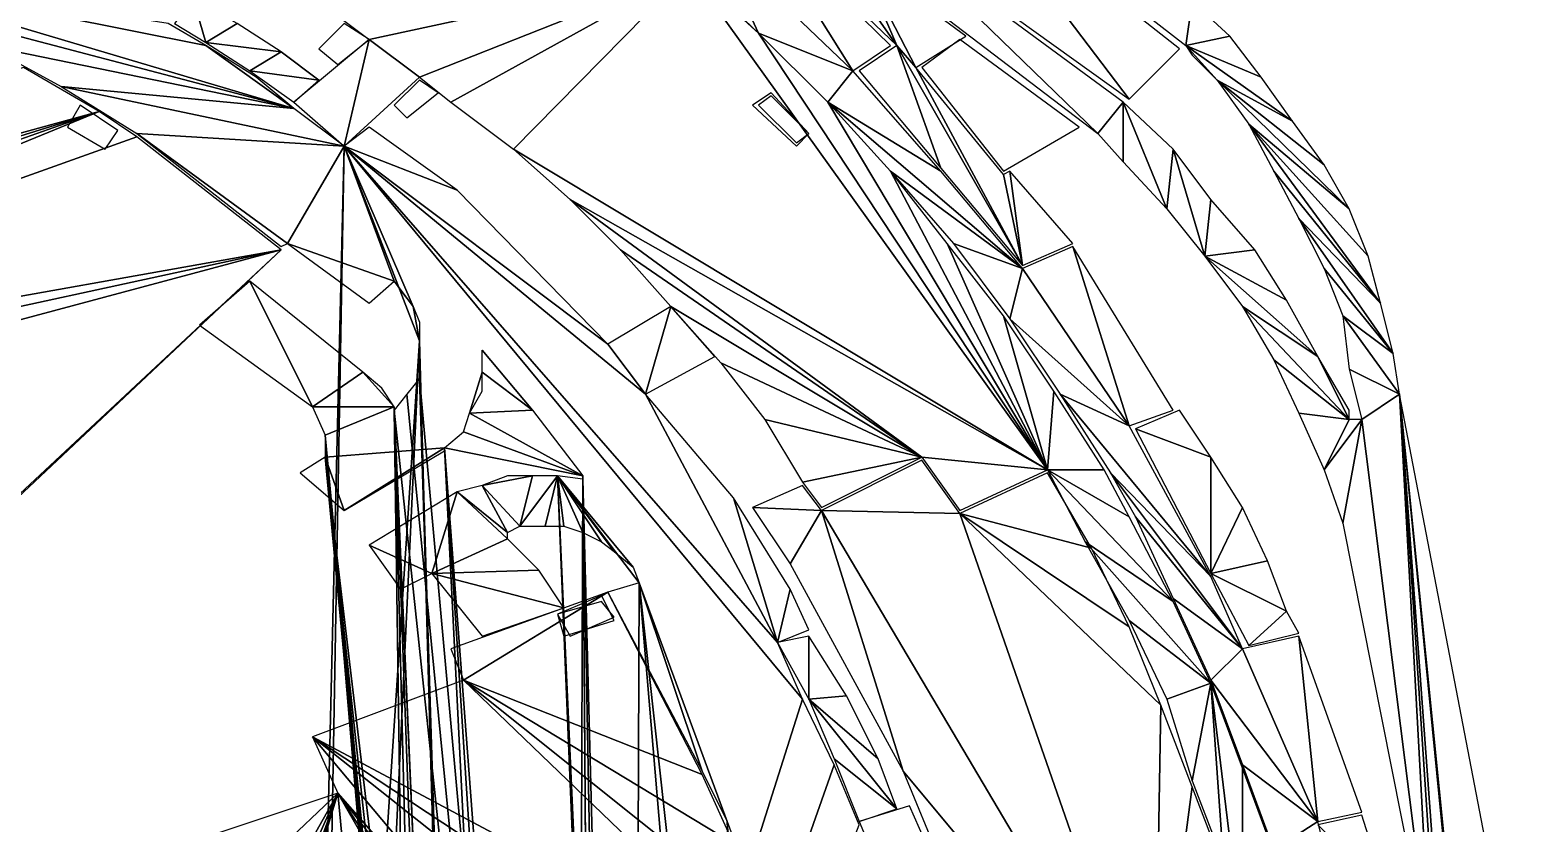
# Model space of a CAD drawing. Extents: x -35430092 to -35393830, y 11991942 to 12015432.
# Drawn here: x -35410242 to -35409579, y 12007619 to 12007971 of the extents above; entities that cross this region are included whole.
import ezdxf

# ---------------------------------------------------------------- set-up
doc = ezdxf.new("R2010")
doc.units = 0

msp = doc.modelspace()

# ---------------------------------------------------------------- linework, layer by layer
at = {"layer": 'mg_to_dxf', "color": 52}
for points in [[(-35409729.36, 12007963.89), (-35409729.36, 12007963.89), (-35409726.58, 12007983.38), (-35409835.16, 12008046.02)], [(-35409829.59, 12008039.06), (-35409829.59, 12008039.06), (-35409837.94, 12008000.08), (-35409754.42, 12007940.22)], [(-35409754.42, 12007940.22), (-35409754.42, 12007940.22), (-35409732.15, 12007962.5), (-35409829.59, 12008039.06)], [(-35409876.92, 12007952.75), (-35409876.92, 12007952.75), (-35409921.47, 12008023.75), (-35409938.17, 12008011.22)], [(-35409921.47, 12008025.14), (-35409921.47, 12008025.14), (-35409857.43, 12007963.89), (-35409899.19, 12008023.75)], [(-35409876.92, 12007952.75), (-35409876.92, 12007952.75), (-35409860.22, 12007963.89), (-35409921.47, 12008023.75)], [(-35409857.43, 12007963.89), (-35409857.43, 12007963.89), (-35409874.14, 12008002.87), (-35409899.19, 12008023.75)], [(-35409768.34, 12007924.91), (-35409768.34, 12007924.91), (-35409863, 12008016.79), (-35409874.14, 12008005.65)], [(-35409757.21, 12007938.83), (-35409757.21, 12007938.83), (-35409863, 12008016.79), (-35409768.34, 12007924.91)], [(-35409918.68, 12007969.46), (-35409918.68, 12007969.46), (-35409938.17, 12008011.22), (-35409949.31, 12007998.69)], [(-35409918.68, 12007969.46), (-35409918.68, 12007969.46), (-35409876.92, 12007952.75), (-35409938.17, 12008011.22)], [(-35409849.08, 12007954.14), (-35409849.08, 12007954.14), (-35409826.81, 12007968.07), (-35409874.14, 12008002.87)], [(-35409857.43, 12007963.89), (-35409857.43, 12007963.89), (-35409849.08, 12007954.14), (-35409874.14, 12008002.87)], [(-35410330.72, 12007997.3), (-35410330.72, 12007997.3), (-35410163.68, 12007963.89), (-35410180.38, 12007973.63)], [(-35410330.72, 12007997.3), (-35410330.72, 12007997.3), (-35410124.7, 12007936.05), (-35410163.68, 12007963.89)], [(-35410294.53, 12007980.59), (-35410294.53, 12007980.59), (-35410124.7, 12007936.05), (-35410330.72, 12007997.3)], [(-35409949.31, 12007997.3), (-35409949.31, 12007997.3), (-35410119.13, 12007987.55), (-35410091.29, 12007966.67)], [(-35409949.31, 12007997.3), (-35409949.31, 12007997.3), (-35410091.29, 12007966.67), (-35410069.02, 12007949.97)], [(-35410055.1, 12007938.83), (-35410055.1, 12007938.83), (-35409949.31, 12007997.3), (-35410069.02, 12007949.97)], [(-35409949.31, 12007997.3), (-35409949.31, 12007997.3), (-35410055.1, 12007938.83), (-35410027.26, 12007917.95)], [(-35409949.31, 12007997.3), (-35409949.31, 12007997.3), (-35410027.26, 12007917.95), (-35409790.61, 12007775.96)], [(-35409949.31, 12007997.3), (-35409949.31, 12007997.3), (-35409790.61, 12007775.96), (-35409918.68, 12007969.46)], [(-35410163.68, 12007965.28), (-35410163.68, 12007965.28), (-35410169.25, 12007984.77), (-35410177.6, 12007973.63)], [(-35410163.68, 12007965.28), (-35410163.68, 12007965.28), (-35410149.76, 12007973.63), (-35410169.25, 12007984.77)], [(-35409729.36, 12007963.89), (-35409729.36, 12007963.89), (-35409709.88, 12007968.07), (-35409726.58, 12007983.38)], [(-35410261.12, 12007963.89), (-35410261.12, 12007963.89), (-35410124.7, 12007936.05), (-35410294.53, 12007980.59)], [(-35410130.27, 12007961.1), (-35410130.27, 12007961.1), (-35410149.76, 12007973.63), (-35410163.68, 12007965.28)], [(-35410102.43, 12007973.63), (-35410113.57, 12007962.5), (-35410105.21, 12007955.54), (-35410091.29, 12007966.67)], [(-35409888.06, 12007938.83), (-35409888.06, 12007938.83), (-35409876.92, 12007952.75), (-35409918.68, 12007969.46)], [(-35409790.61, 12007775.96), (-35409790.61, 12007775.96), (-35409888.06, 12007938.83), (-35409918.68, 12007969.46)], [(-35410227.71, 12007945.79), (-35410227.71, 12007945.79), (-35410124.7, 12007936.05), (-35410261.12, 12007963.89)], [(-35410130.27, 12007961.1), (-35410130.27, 12007961.1), (-35410163.68, 12007965.28), (-35410144.19, 12007952.75)], [(-35410124.7, 12007936.05), (-35410124.7, 12007936.05), (-35410141.41, 12007949.97), (-35410163.68, 12007963.89)], [(-35410091.29, 12007966.67), (-35410091.29, 12007966.67), (-35410124.7, 12007938.83), (-35410102.43, 12007919.34)], [(-35410091.29, 12007966.67), (-35410091.29, 12007966.67), (-35410102.43, 12007919.34), (-35410069.02, 12007949.97)], [(-35409857.43, 12007963.89), (-35409857.43, 12007963.89), (-35409874.14, 12007952.75), (-35409837.94, 12007909.6)], [(-35409857.43, 12007963.89), (-35409857.43, 12007963.89), (-35409837.94, 12007909.6), (-35409801.75, 12007866.45)], [(-35409857.43, 12007963.89), (-35409857.43, 12007963.89), (-35409801.75, 12007866.45), (-35409849.08, 12007954.14)], [(-35409846.3, 12007954.14), (-35409810.1, 12007908.21), (-35409776.69, 12007927.7), (-35409829.59, 12007966.67)], [(-35409729.36, 12007963.89), (-35409729.36, 12007963.89), (-35409695.96, 12007949.97), (-35409709.88, 12007968.07)], [(-35409682.04, 12007930.48), (-35409682.04, 12007930.48), (-35409695.96, 12007949.97), (-35409729.36, 12007963.89)], [(-35409715.44, 12007948.58), (-35409715.44, 12007948.58), (-35409729.36, 12007963.89), (-35409726.58, 12007959.71)], [(-35409715.44, 12007948.58), (-35409715.44, 12007948.58), (-35409682.04, 12007930.48), (-35409729.36, 12007963.89)], [(-35410144.19, 12007952.75), (-35410144.19, 12007952.75), (-35410113.57, 12007948.58), (-35410130.27, 12007961.1)], [(-35410130.27, 12007961.1), (-35410130.27, 12007961.1), (-35410113.57, 12007948.58)], [(-35410631.4, 12007819.12), (-35410631.4, 12007819.12), (-35410211.01, 12007934.66), (-35410244.42, 12007954.14)], [(-35410144.19, 12007952.75), (-35410144.19, 12007952.75), (-35410124.7, 12007938.83), (-35410113.57, 12007948.58)], [(-35409888.06, 12007938.83), (-35409888.06, 12007938.83), (-35409837.94, 12007908.21), (-35409876.92, 12007952.75)], [(-35409849.08, 12007954.14), (-35409849.08, 12007954.14), (-35409801.75, 12007866.45), (-35409810.1, 12007906.82)], [(-35410102.43, 12007919.34), (-35410102.43, 12007919.34), (-35410124.7, 12007936.05), (-35410227.71, 12007945.79)], [(-35410102.43, 12007919.34), (-35410102.43, 12007919.34), (-35410227.71, 12007945.79), (-35410194.3, 12007924.91)], [(-35410080.16, 12007937.44), (-35410074.59, 12007931.87), (-35410060.67, 12007943.01), (-35410069.02, 12007948.58)], [(-35409901.98, 12007919.34), (-35409896.41, 12007924.91), (-35409913.11, 12007943.01), (-35409921.47, 12007937.44)], [(-35409656.98, 12007891.5), (-35409656.98, 12007891.5), (-35409668.11, 12007910.99), (-35409715.44, 12007948.58)], [(-35409715.44, 12007948.58), (-35409715.44, 12007948.58), (-35409668.11, 12007910.99), (-35409682.04, 12007930.48)], [(-35409701.52, 12007929.09), (-35409701.52, 12007929.09), (-35409656.98, 12007891.5), (-35409715.44, 12007948.58)], [(-35410224.93, 12007927.7), (-35410208.22, 12007917.95), (-35410202.66, 12007926.3), (-35410219.36, 12007937.44)], [(-35409901.98, 12007920.74), (-35409896.41, 12007924.91), (-35409913.11, 12007941.62), (-35409918.68, 12007937.44)], [(-35409801.75, 12007865.05), (-35409801.75, 12007865.05), (-35409837.94, 12007908.21), (-35409888.06, 12007938.83)], [(-35409860.22, 12007908.21), (-35409860.22, 12007908.21), (-35409801.75, 12007865.05), (-35409888.06, 12007938.83)], [(-35409790.61, 12007775.96), (-35409790.61, 12007775.96), (-35409860.22, 12007908.21), (-35409888.06, 12007938.83)], [(-35409757.21, 12007938.83), (-35409757.21, 12007938.83), (-35409768.34, 12007924.91), (-35409757.21, 12007912.38)], [(-35409737.72, 12007891.5), (-35409737.72, 12007891.5), (-35409734.93, 12007917.95), (-35409757.21, 12007938.83)], [(-35409757.21, 12007938.83), (-35409757.21, 12007938.83), (-35409757.21, 12007912.38), (-35409737.72, 12007891.5)], [(-35410600.78, 12007813.55), (-35410600.78, 12007813.55), (-35410211.01, 12007934.66), (-35410631.4, 12007819.12)], [(-35410600.78, 12007813.55), (-35410600.78, 12007813.55), (-35410570.15, 12007807.98), (-35410211.01, 12007934.66)], [(-35410570.15, 12007807.98), (-35410570.15, 12007807.98), (-35410536.75, 12007801.02), (-35410211.01, 12007934.66)], [(-35410536.75, 12007801.02), (-35410536.75, 12007801.02), (-35410194.3, 12007923.52), (-35410211.01, 12007934.66)], [(-35409643.06, 12007849.74), (-35409643.06, 12007849.74), (-35409648.63, 12007870.62), (-35409701.52, 12007929.09)], [(-35409701.52, 12007929.09), (-35409701.52, 12007929.09), (-35409648.63, 12007870.62), (-35409656.98, 12007891.5)], [(-35409690.39, 12007908.21), (-35409690.39, 12007908.21), (-35409643.06, 12007849.74), (-35409701.52, 12007929.09)], [(-35410130.27, 12007873.41), (-35410130.27, 12007873.41), (-35410194.3, 12007923.52), (-35410536.75, 12007801.02)], [(-35410102.43, 12007919.34), (-35410102.43, 12007919.34), (-35410194.3, 12007924.91), (-35410127.49, 12007876.19)], [(-35410127.49, 12007876.19), (-35410127.49, 12007876.19), (-35410194.3, 12007924.91), (-35410130.27, 12007874.8)], [(-35410102.43, 12007919.34), (-35410102.43, 12007919.34), (-35410052.32, 12007899.86), (-35410091.29, 12007927.7)], [(-35410102.43, 12007919.34), (-35410102.43, 12007919.34), (-35410127.49, 12007876.19), (-35410080.16, 12007859.49)], [(-35410124.7, 12006986.68), (-35410124.7, 12006986.68), (-35410102.43, 12007919.34), (-35410069.02, 12007833.04)], [(-35410124.7, 12006986.68), (-35410124.7, 12006986.68), (-35410102.43, 12007919.34), (-35410124.7, 12006986.68)], [(-35410119.13, 12006981.11), (-35410119.13, 12006981.11), (-35410102.43, 12007919.34), (-35410124.7, 12006986.68)], [(-35410119.13, 12006981.11), (-35410119.13, 12006981.11), (-35409899.19, 12007674.35), (-35410102.43, 12007919.34)], [(-35410102.43, 12007919.34), (-35410102.43, 12007919.34), (-35409899.19, 12007674.35), (-35409910.33, 12007699.4)], [(-35410102.43, 12007919.34), (-35410102.43, 12007919.34), (-35409985.5, 12007831.65), (-35410052.32, 12007899.86)], [(-35409910.33, 12007699.4), (-35409910.33, 12007699.4), (-35409968.79, 12007809.37), (-35410102.43, 12007919.34)], [(-35410102.43, 12007919.34), (-35410102.43, 12007919.34), (-35409968.79, 12007809.37), (-35409985.5, 12007831.65)], [(-35410102.43, 12007919.34), (-35410102.43, 12007919.34), (-35410080.16, 12007859.49), (-35410071.81, 12007848.35)], [(-35410069.02, 12007833.04), (-35410069.02, 12007833.04), (-35410102.43, 12007919.34), (-35410071.81, 12007848.35)], [(-35410027.26, 12007917.95), (-35410027.26, 12007917.95), (-35410002.2, 12007895.68), (-35409790.61, 12007775.96)], [(-35409721.01, 12007870.62), (-35409721.01, 12007870.62), (-35409734.93, 12007917.95), (-35409737.72, 12007891.5)], [(-35409721.01, 12007870.62), (-35409721.01, 12007870.62), (-35409718.23, 12007895.68), (-35409734.93, 12007917.95)], [(-35409832.37, 12007876.19), (-35409832.37, 12007876.19), (-35409801.75, 12007865.05), (-35409860.22, 12007908.21)], [(-35409860.22, 12007908.21), (-35409860.22, 12007908.21), (-35409790.61, 12007775.96), (-35409835.16, 12007876.19)], [(-35409801.75, 12007866.45), (-35409801.75, 12007866.45), (-35409807.32, 12007908.21), (-35409810.1, 12007906.82)], [(-35409801.75, 12007866.45), (-35409801.75, 12007866.45), (-35409779.48, 12007876.19), (-35409807.32, 12007908.21)], [(-35409679.25, 12007887.33), (-35409679.25, 12007887.33), (-35409643.06, 12007849.74), (-35409690.39, 12007908.21)], [(-35410002.2, 12007895.68), (-35410002.2, 12007895.68), (-35409846.3, 12007781.53), (-35409790.61, 12007775.96)], [(-35410002.2, 12007895.68), (-35410002.2, 12007895.68), (-35409979.93, 12007873.41), (-35409846.3, 12007781.53)], [(-35409718.23, 12007895.68), (-35409718.23, 12007895.68), (-35409721.01, 12007870.62), (-35409698.74, 12007873.41)], [(-35409679.25, 12007887.33), (-35409679.25, 12007887.33), (-35409637.49, 12007827.47), (-35409643.06, 12007849.74)], [(-35409668.11, 12007865.05), (-35409668.11, 12007865.05), (-35409637.49, 12007827.47), (-35409679.25, 12007887.33)], [(-35410127.49, 12007876.19), (-35410127.49, 12007876.19), (-35410091.29, 12007849.74), (-35410080.16, 12007859.49)], [(-35409835.16, 12007876.19), (-35409835.16, 12007876.19), (-35409790.61, 12007775.96), (-35409810.1, 12007844.17)], [(-35409807.32, 12007842.78), (-35409807.32, 12007842.78), (-35409801.75, 12007865.05), (-35409832.37, 12007876.19)], [(-35410508.9, 12007791.28), (-35410508.9, 12007791.28), (-35410130.27, 12007873.41), (-35410536.75, 12007801.02)], [(-35410478.28, 12007780.14), (-35410478.28, 12007780.14), (-35410130.27, 12007873.41), (-35410508.9, 12007791.28)], [(-35410297.32, 12007717.5), (-35410297.32, 12007717.5), (-35410130.27, 12007873.41), (-35410478.28, 12007780.14)], [(-35410297.32, 12007717.5), (-35410297.32, 12007717.5), (-35410291.75, 12007721.67), (-35410130.27, 12007873.41)], [(-35409979.93, 12007873.41), (-35409979.93, 12007873.41), (-35409957.66, 12007848.35), (-35409846.3, 12007781.53)], [(-35409754.42, 12007795.45), (-35409754.42, 12007795.45), (-35409779.48, 12007874.8), (-35409801.75, 12007865.05)], [(-35409754.42, 12007795.45), (-35409754.42, 12007795.45), (-35409734.93, 12007802.41), (-35409779.48, 12007874.8)], [(-35409698.74, 12007873.41), (-35409698.74, 12007873.41), (-35409721.01, 12007870.62), (-35409684.82, 12007851.13)], [(-35409721.01, 12007870.62), (-35409721.01, 12007870.62), (-35409670.9, 12007826.08), (-35409684.82, 12007851.13)], [(-35409704.31, 12007848.35), (-35409704.31, 12007848.35), (-35409670.9, 12007826.08), (-35409721.01, 12007870.62)], [(-35409754.42, 12007795.45), (-35409754.42, 12007795.45), (-35409801.75, 12007865.05), (-35409807.32, 12007842.78)], [(-35409659.76, 12007844.17), (-35409659.76, 12007844.17), (-35409637.49, 12007827.47), (-35409668.11, 12007865.05)], [(-35410116.35, 12007803.8), (-35410116.35, 12007803.8), (-35410144.19, 12007859.49), (-35410166.46, 12007840)], [(-35410116.35, 12007803.8), (-35410116.35, 12007803.8), (-35410094.08, 12007819.12), (-35410144.19, 12007859.49)], [(-35410080.16, 12007859.49), (-35410080.16, 12007859.49), (-35410077.37, 12007855.31), (-35410071.81, 12007848.35)], [(-35410069.02, 12007833.04), (-35410069.02, 12007833.04), (-35410071.81, 12007848.35), (-35410069.02, 12007841.39)], [(-35409968.79, 12007809.37), (-35409968.79, 12007809.37), (-35409957.66, 12007848.35), (-35409985.5, 12007831.65)], [(-35409968.79, 12007809.37), (-35409968.79, 12007809.37), (-35409938.17, 12007826.08), (-35409957.66, 12007848.35)], [(-35409957.66, 12007848.35), (-35409957.66, 12007848.35), (-35409935.39, 12007823.29), (-35409846.3, 12007781.53)], [(-35409810.1, 12007844.17), (-35409810.1, 12007844.17), (-35409790.61, 12007775.96), (-35409787.83, 12007810.77)], [(-35409785.05, 12007809.37), (-35409785.05, 12007809.37), (-35409754.42, 12007795.45), (-35409807.32, 12007842.78)], [(-35409656.98, 12007798.24), (-35409656.98, 12007798.24), (-35409670.9, 12007826.08), (-35409704.31, 12007848.35)], [(-35409656.98, 12007798.24), (-35409656.98, 12007798.24), (-35409704.31, 12007848.35), (-35409690.39, 12007824.69)], [(-35409634.71, 12007809.37), (-35409634.71, 12007809.37), (-35409637.49, 12007827.47), (-35409659.76, 12007844.17)], [(-35409634.71, 12007809.37), (-35409634.71, 12007809.37), (-35409659.76, 12007844.17), (-35409656.98, 12007820.51)], [(-35410108, 12007004.78), (-35410108, 12007004.78), (-35410124.7, 12006986.68), (-35410069.02, 12007833.04)], [(-35410108, 12007004.78), (-35410108, 12007004.78), (-35410069.02, 12007833.04), (-35410043.96, 12006935.17)], [(-35410043.96, 12006935.17), (-35410043.96, 12006935.17), (-35410069.02, 12007833.04), (-35410069.02, 12007824.69)], [(-35410041.18, 12006933.78), (-35410041.18, 12006933.78), (-35410069.02, 12007824.69), (-35410069.02, 12007816.33)], [(-35410043.96, 12006935.17), (-35410043.96, 12006935.17), (-35410069.02, 12007824.69), (-35410041.18, 12006933.78)], [(-35410018.91, 12007802.41), (-35410018.91, 12007802.41), (-35410041.18, 12007828.86)], [(-35410018.91, 12007802.41), (-35410018.91, 12007802.41), (-35410041.18, 12007819.12), (-35410041.18, 12007828.86)], [(-35409935.39, 12007823.29), (-35409935.39, 12007823.29), (-35409915.9, 12007798.24), (-35409846.3, 12007781.53)], [(-35409656.98, 12007798.24), (-35409656.98, 12007798.24), (-35409690.39, 12007824.69), (-35409679.25, 12007801.02)], [(-35409656.98, 12007798.24), (-35409656.98, 12007798.24), (-35409656.98, 12007802.41), (-35409670.9, 12007826.08)], [(-35410080.16, 12007803.8), (-35410080.16, 12007803.8), (-35410094.08, 12007819.12), (-35410116.35, 12007803.8)], [(-35410080.16, 12007803.8), (-35410080.16, 12007803.8), (-35410085.73, 12007812.16), (-35410094.08, 12007819.12)], [(-35409993.85, 12006989.46), (-35409993.85, 12006989.46), (-35410069.02, 12007816.33), (-35410074.59, 12007809.37)], [(-35410041.18, 12006933.78), (-35410041.18, 12006933.78), (-35410069.02, 12007816.33), (-35409993.85, 12006989.46)], [(-35410046.75, 12007801.02), (-35410046.75, 12007801.02), (-35410041.18, 12007810.77), (-35410041.18, 12007819.12)], [(-35410018.91, 12007802.41), (-35410018.91, 12007802.41), (-35410046.75, 12007801.02), (-35410041.18, 12007819.12)], [(-35409634.71, 12007809.37), (-35409634.71, 12007809.37), (-35409656.98, 12007820.51), (-35409651.41, 12007798.24)], [(-35409787.83, 12007810.77), (-35409787.83, 12007810.77), (-35409790.61, 12007775.96), (-35409765.56, 12007775.96)], [(-35410080.16, 12007803.8), (-35410080.16, 12007803.8), (-35410116.35, 12007803.8), (-35410110.78, 12007791.28)], [(-35410046.75, 12007039.58), (-35410046.75, 12007039.58), (-35410080.16, 12007803.8), (-35410110.78, 12007791.28)], [(-35409993.85, 12006989.46), (-35409993.85, 12006989.46), (-35410074.59, 12007809.37), (-35410080.16, 12007802.41)], [(-35410046.75, 12007039.58), (-35410046.75, 12007039.58), (-35410080.16, 12007802.41), (-35410080.16, 12007803.8)], [(-35409968.79, 12007809.37), (-35409968.79, 12007809.37), (-35409910.33, 12007699.4), (-35409929.82, 12007763.44)], [(-35409785.05, 12007809.37), (-35409785.05, 12007809.37), (-35409718.23, 12007728.63), (-35409754.42, 12007795.45)], [(-35409762.77, 12007774.57), (-35409762.77, 12007774.57), (-35409718.23, 12007728.63), (-35409785.05, 12007809.37)], [(-35409620.79, 12007556.02), (-35409620.79, 12007556.02), (-35409634.71, 12007809.37), (-35409651.41, 12007798.24)], [(-35409579.02, 12007255.34), (-35409579.02, 12007255.34), (-35409590.16, 12007578.29), (-35409634.71, 12007809.37)], [(-35409579.02, 12007244.21), (-35409579.02, 12007244.21), (-35409579.02, 12007255.34), (-35409634.71, 12007809.37)], [(-35409609.65, 12007469.72), (-35409609.65, 12007469.72), (-35409634.71, 12007809.37), (-35409615.22, 12007512.87)], [(-35409615.22, 12007512.87), (-35409615.22, 12007512.87), (-35409634.71, 12007809.37), (-35409620.79, 12007556.02)], [(-35409579.02, 12007244.21), (-35409579.02, 12007244.21), (-35409634.71, 12007809.37), (-35409609.65, 12007469.72)], [(-35410052.32, 12007035.4), (-35410052.32, 12007035.4), (-35410080.16, 12007802.41), (-35410046.75, 12007039.58)], [(-35410052.32, 12007035.4), (-35410052.32, 12007035.4), (-35410080.16, 12007802.41)], [(-35410060.67, 12007032.62), (-35410060.67, 12007032.62), (-35410080.16, 12007802.41), (-35410052.32, 12007035.4)], [(-35410069.02, 12007031.22), (-35410069.02, 12007031.22), (-35410080.16, 12007802.41), (-35410060.67, 12007032.62)], [(-35410069.02, 12007031.22), (-35410069.02, 12007031.22), (-35409993.85, 12006989.46), (-35410080.16, 12007802.41)], [(-35409996.64, 12007773.18), (-35409996.64, 12007773.18), (-35410049.53, 12007792.67), (-35410046.75, 12007801.02)], [(-35409996.64, 12007773.18), (-35409996.64, 12007773.18), (-35410046.75, 12007801.02), (-35410018.91, 12007802.41)], [(-35409915.9, 12007798.24), (-35409915.9, 12007798.24), (-35409899.19, 12007770.4), (-35409846.3, 12007781.53)], [(-35409751.64, 12007794.06), (-35409751.64, 12007794.06), (-35409718.23, 12007781.53), (-35409732.15, 12007802.41)], [(-35409656.98, 12007798.24), (-35409656.98, 12007798.24), (-35409679.25, 12007801.02), (-35409668.11, 12007775.96)], [(-35409651.41, 12007798.24), (-35409651.41, 12007798.24), (-35409668.11, 12007775.96), (-35409659.76, 12007752.3)], [(-35409651.41, 12007798.24), (-35409651.41, 12007798.24), (-35409656.98, 12007798.24), (-35409668.11, 12007775.96)], [(-35409651.41, 12007798.24), (-35409651.41, 12007798.24), (-35409659.76, 12007752.3), (-35409620.79, 12007556.02)], [(-35410041.18, 12007045.14), (-35410041.18, 12007045.14), (-35410110.78, 12007791.28), (-35410110.78, 12007781.53)], [(-35410046.75, 12007039.58), (-35410046.75, 12007039.58), (-35410110.78, 12007791.28), (-35410041.18, 12007045.14)], [(-35409996.64, 12007773.18), (-35409996.64, 12007773.18), (-35410057.88, 12007785.71), (-35410049.53, 12007792.67)], [(-35409718.23, 12007730.03), (-35409718.23, 12007730.03), (-35409718.23, 12007781.53), (-35409751.64, 12007794.06)], [(-35410110.78, 12007781.53), (-35410110.78, 12007781.53), (-35410102.43, 12007757.87), (-35410057.88, 12007785.71)], [(-35410018.91, 12007008.95), (-35410018.91, 12007008.95), (-35410110.78, 12007781.53), (-35410057.88, 12007785.71)], [(-35410057.88, 12007785.71), (-35410057.88, 12007785.71), (-35410102.43, 12007757.87), (-35410057.88, 12007784.32)], [(-35409999.42, 12007011.74), (-35409999.42, 12007011.74), (-35410057.88, 12007785.71), (-35409996.64, 12007773.18)], [(-35410007.77, 12007010.34), (-35410007.77, 12007010.34), (-35410057.88, 12007785.71), (-35409999.42, 12007011.74)], [(-35410018.91, 12007008.95), (-35410018.91, 12007008.95), (-35410057.88, 12007785.71), (-35410007.77, 12007010.34)], [(-35410110.78, 12007781.53), (-35410110.78, 12007781.53), (-35410121.92, 12007774.57), (-35410102.43, 12007757.87)], [(-35410027.26, 12007010.34), (-35410027.26, 12007010.34), (-35410110.78, 12007781.53), (-35410018.91, 12007008.95)], [(-35410038.4, 12007054.89), (-35410038.4, 12007054.89), (-35410110.78, 12007781.53), (-35410027.26, 12007010.34)], [(-35410038.4, 12007052.11), (-35410038.4, 12007052.11), (-35410110.78, 12007781.53), (-35410038.4, 12007054.89)], [(-35410038.4, 12007052.11), (-35410038.4, 12007052.11), (-35410110.78, 12007781.53), (-35410038.4, 12007052.11)], [(-35410041.18, 12007045.14), (-35410041.18, 12007045.14), (-35410110.78, 12007781.53), (-35410038.4, 12007052.11)], [(-35409846.3, 12007781.53), (-35409846.3, 12007781.53), (-35409899.19, 12007770.4), (-35409890.84, 12007759.26)], [(-35409829.59, 12007756.48), (-35409829.59, 12007756.48), (-35409846.3, 12007780.14), (-35409890.84, 12007757.87)], [(-35409846.3, 12007781.53), (-35409846.3, 12007781.53), (-35409829.59, 12007757.87), (-35409790.61, 12007775.96)], [(-35409718.23, 12007730.03), (-35409718.23, 12007730.03), (-35409704.31, 12007759.26), (-35409718.23, 12007781.53)], [(-35410018.91, 12007773.18), (-35410018.91, 12007773.18), (-35410030.04, 12007773.18), (-35410041.18, 12007769)], [(-35410024.48, 12007750.91), (-35410024.48, 12007750.91), (-35410018.91, 12007773.18), (-35410041.18, 12007769)], [(-35410007.77, 12007773.18), (-35410007.77, 12007773.18), (-35410018.91, 12007773.18), (-35410024.48, 12007750.91)], [(-35410007.77, 12007773.18), (-35410007.77, 12007773.18), (-35410024.48, 12007750.91), (-35410013.34, 12007750.91)], [(-35410007.77, 12007773.18), (-35410007.77, 12007773.18), (-35410013.34, 12007750.91), (-35410004.99, 12007750.91)], [(-35410007.77, 12007773.18), (-35410007.77, 12007773.18), (-35410004.99, 12007750.91), (-35409996.64, 12007748.12)], [(-35410007.77, 12007773.18), (-35410007.77, 12007773.18), (-35409996.64, 12007748.12), (-35409988.28, 12007743.95)], [(-35410007.77, 12007773.18), (-35410007.77, 12007773.18), (-35409988.28, 12007743.95), (-35409982.71, 12007739.77)], [(-35410007.77, 12007773.18), (-35410007.77, 12007773.18), (-35409982.71, 12007739.77), (-35409974.36, 12007732.81)], [(-35409974.36, 12007031.22), (-35409974.36, 12007031.22), (-35410007.77, 12007773.18), (-35409971.58, 12007725.85)], [(-35409971.58, 12007725.85), (-35409971.58, 12007725.85), (-35410007.77, 12007773.18), (-35409974.36, 12007732.81)], [(-35409977.15, 12007027.05), (-35409977.15, 12007027.05), (-35410007.77, 12007773.18), (-35409974.36, 12007031.22)], [(-35409977.15, 12007027.05), (-35409977.15, 12007027.05), (-35409996.64, 12007771.79), (-35410007.77, 12007773.18)], [(-35409999.42, 12007011.74), (-35409999.42, 12007011.74), (-35409996.64, 12007773.18), (-35409991.07, 12007015.91)], [(-35409991.07, 12007015.91), (-35409991.07, 12007015.91), (-35409996.64, 12007773.18), (-35409996.64, 12007771.79)], [(-35409977.15, 12007027.05), (-35409977.15, 12007027.05), (-35409996.64, 12007771.79)], [(-35409982.71, 12007021.48), (-35409982.71, 12007021.48), (-35409996.64, 12007771.79), (-35409977.15, 12007027.05)], [(-35409991.07, 12007015.91), (-35409991.07, 12007015.91), (-35409996.64, 12007771.79), (-35409982.71, 12007021.48)], [(-35409829.59, 12007756.48), (-35409829.59, 12007756.48), (-35409771.13, 12007741.16), (-35409790.61, 12007774.57)], [(-35409790.61, 12007775.96), (-35409790.61, 12007775.96), (-35409754.42, 12007755.08), (-35409765.56, 12007775.96)], [(-35409790.61, 12007775.96), (-35409790.61, 12007775.96), (-35409734.93, 12007717.5), (-35409754.42, 12007755.08)], [(-35409773.91, 12007743.95), (-35409773.91, 12007743.95), (-35409734.93, 12007717.5), (-35409790.61, 12007775.96)], [(-35409704.31, 12007696.62), (-35409704.31, 12007696.62), (-35409718.23, 12007728.63), (-35409762.77, 12007774.57)], [(-35409751.64, 12007755.08), (-35409751.64, 12007755.08), (-35409704.31, 12007696.62), (-35409762.77, 12007774.57)], [(-35410063.45, 12007730.03), (-35410063.45, 12007730.03), (-35410052.32, 12007766.22), (-35410091.29, 12007742.56)], [(-35410030.04, 12007745.34), (-35410030.04, 12007745.34), (-35410052.32, 12007766.22), (-35410063.45, 12007730.03)], [(-35410030.04, 12007748.12), (-35410030.04, 12007748.12), (-35410041.18, 12007769), (-35410052.32, 12007766.22)], [(-35410052.32, 12007766.22), (-35410052.32, 12007766.22), (-35410030.04, 12007745.34), (-35410030.04, 12007748.12)], [(-35410024.48, 12007750.91), (-35410024.48, 12007750.91), (-35410041.18, 12007769), (-35410030.04, 12007748.12)], [(-35409910.33, 12007699.4), (-35409910.33, 12007699.4), (-35409904.76, 12007723.07), (-35409929.82, 12007763.44)], [(-35409890.84, 12007757.87), (-35409890.84, 12007757.87), (-35409899.19, 12007769), (-35409921.47, 12007759.26)], [(-35409890.84, 12007757.87), (-35409890.84, 12007757.87), (-35409921.47, 12007759.26), (-35409904.76, 12007734.2)], [(-35409854.65, 12007642.33), (-35409854.65, 12007642.33), (-35409890.84, 12007757.87), (-35409904.76, 12007734.2)], [(-35409890.84, 12007757.87), (-35409890.84, 12007757.87), (-35409854.65, 12007642.33), (-35409743.28, 12007508.69)], [(-35409829.59, 12007756.48), (-35409829.59, 12007756.48), (-35409890.84, 12007757.87), (-35409743.28, 12007508.69)], [(-35409718.23, 12007730.03), (-35409718.23, 12007730.03), (-35409693.17, 12007735.6), (-35409704.31, 12007759.26)], [(-35409743.28, 12007508.69), (-35409743.28, 12007508.69), (-35409740.5, 12007671.56), (-35409829.59, 12007756.48)], [(-35409829.59, 12007756.48), (-35409829.59, 12007756.48), (-35409754.42, 12007706.36), (-35409771.13, 12007741.16)], [(-35409829.59, 12007756.48), (-35409829.59, 12007756.48), (-35409740.5, 12007671.56), (-35409754.42, 12007706.36)], [(-35409734.93, 12007718.89), (-35409734.93, 12007718.89), (-35409704.31, 12007696.62), (-35409751.64, 12007755.08)], [(-35410030.04, 12007745.34), (-35410030.04, 12007745.34), (-35410063.45, 12007730.03), (-35410016.12, 12007731.42)], [(-35409718.23, 12007681.31), (-35409718.23, 12007681.31), (-35409773.91, 12007743.95), (-35409754.42, 12007709.15)], [(-35409718.23, 12007681.31), (-35409718.23, 12007681.31), (-35409734.93, 12007717.5), (-35409773.91, 12007743.95)], [(-35410063.45, 12007730.03), (-35410063.45, 12007730.03), (-35410091.29, 12007742.56), (-35410077.37, 12007723.07)], [(-35410063.45, 12007730.03), (-35410063.45, 12007730.03), (-35410004.99, 12007714.71), (-35410016.12, 12007731.42)], [(-35409684.82, 12007713.32), (-35409684.82, 12007713.32), (-35409693.17, 12007735.6), (-35409718.23, 12007730.03)], [(-35410063.45, 12007730.03), (-35410063.45, 12007730.03), (-35410041.18, 12007702.19), (-35410004.99, 12007714.71)], [(-35409971.58, 12007725.85), (-35409971.58, 12007725.85), (-35409985.5, 12007721.67), (-35409943.74, 12007642.33)], [(-35409924.25, 12007164.86), (-35409924.25, 12007164.86), (-35409974.36, 12007031.22), (-35409971.58, 12007725.85)], [(-35409971.58, 12007725.85), (-35409971.58, 12007725.85), (-35409943.74, 12007642.33), (-35409932.6, 12007620.06)], [(-35409913.11, 12007195.48), (-35409913.11, 12007195.48), (-35409971.58, 12007725.85), (-35409932.6, 12007620.06)], [(-35409924.25, 12007164.86), (-35409924.25, 12007164.86), (-35409971.58, 12007725.85), (-35409913.11, 12007195.48)], [(-35409684.82, 12007713.32), (-35409684.82, 12007713.32), (-35409718.23, 12007730.03), (-35409701.52, 12007698.01)], [(-35410049.53, 12007682.7), (-35410049.53, 12007682.7), (-35409985.5, 12007721.67), (-35410055.1, 12007696.62)], [(-35410049.53, 12007682.7), (-35410049.53, 12007682.7), (-35409943.74, 12007640.94), (-35409985.5, 12007721.67)], [(-35410004.99, 12007702.19), (-35409982.71, 12007709.15), (-35409988.28, 12007720.28), (-35410007.77, 12007711.93)], [(-35410002.2, 12007702.19), (-35409982.71, 12007710.54), (-35409988.28, 12007717.5), (-35410007.77, 12007711.93)], [(-35409910.33, 12007699.4), (-35409910.33, 12007699.4), (-35409896.41, 12007704.97), (-35409904.76, 12007723.07)], [(-35409718.23, 12007682.7), (-35409718.23, 12007682.7), (-35409704.31, 12007696.62), (-35409734.93, 12007718.89)], [(-35409684.82, 12007713.32), (-35409684.82, 12007713.32), (-35409701.52, 12007698.01), (-35409679.25, 12007703.58)], [(-35409737.72, 12007674.35), (-35409737.72, 12007674.35), (-35409718.23, 12007681.31), (-35409754.42, 12007709.15)], [(-35409896.41, 12007674.35), (-35409896.41, 12007674.35), (-35409896.41, 12007702.19), (-35409910.33, 12007699.4)], [(-35409896.41, 12007674.35), (-35409896.41, 12007674.35), (-35409879.7, 12007675.74), (-35409896.41, 12007702.19)], [(-35409670.9, 12007620.06), (-35409670.9, 12007620.06), (-35409679.25, 12007702.19), (-35409704.31, 12007696.62)], [(-35409670.9, 12007620.06), (-35409670.9, 12007620.06), (-35409651.41, 12007624.23), (-35409679.25, 12007702.19)], [(-35409670.9, 12007620.06), (-35409670.9, 12007620.06), (-35409704.31, 12007696.62), (-35409718.23, 12007682.7)], [(-35410049.53, 12007682.7), (-35410049.53, 12007682.7), (-35410116.35, 12007657.64), (-35409907.54, 12007546.28)], [(-35409918.68, 12007578.29), (-35409918.68, 12007578.29), (-35409929.82, 12007610.31), (-35410049.53, 12007682.7)], [(-35410049.53, 12007682.7), (-35410049.53, 12007682.7), (-35409929.82, 12007610.31), (-35409943.74, 12007640.94)], [(-35409918.68, 12007578.29), (-35409918.68, 12007578.29), (-35410049.53, 12007682.7), (-35409907.54, 12007546.28)], [(-35409737.72, 12007674.35), (-35409737.72, 12007674.35), (-35409726.58, 12007638.15), (-35409718.23, 12007681.31)], [(-35409718.23, 12007681.31), (-35409718.23, 12007681.31), (-35409726.58, 12007638.15), (-35409712.66, 12007601.96)], [(-35409704.31, 12007645.11), (-35409704.31, 12007645.11), (-35409670.9, 12007620.06), (-35409718.23, 12007682.7)], [(-35409718.23, 12007681.31), (-35409718.23, 12007681.31), (-35409704.31, 12007565.77), (-35409704.31, 12007643.72)], [(-35409712.66, 12007601.96), (-35409712.66, 12007601.96), (-35409704.31, 12007565.77), (-35409718.23, 12007681.31)], [(-35409899.19, 12007674.35), (-35409899.19, 12007674.35), (-35410119.13, 12006981.11), (-35409885.27, 12007645.11)], [(-35409896.41, 12007674.35), (-35409896.41, 12007674.35), (-35409865.78, 12007647.9), (-35409879.7, 12007675.74)], [(-35409857.43, 12007625.62), (-35409857.43, 12007625.62), (-35409865.78, 12007647.9), (-35409896.41, 12007674.35)], [(-35409885.27, 12007647.9), (-35409885.27, 12007647.9), (-35409857.43, 12007625.62), (-35409896.41, 12007674.35)], [(-35409726.58, 12007635.37), (-35409726.58, 12007635.37), (-35409740.5, 12007671.56), (-35409743.28, 12007508.69)], [(-35409907.54, 12007546.28), (-35409907.54, 12007546.28), (-35410116.35, 12007657.64), (-35409899.19, 12007514.26)], [(-35410116.35, 12007657.64), (-35410116.35, 12007657.64), (-35409893.62, 12007480.85), (-35409899.19, 12007514.26)], [(-35410116.35, 12007657.64), (-35410116.35, 12007657.64), (-35409885.27, 12007382.02), (-35409893.62, 12007480.85)], [(-35410105.21, 12007632.58), (-35410105.21, 12007632.58), (-35409885.27, 12007382.02), (-35410116.35, 12007657.64)], [(-35410119.13, 12006981.11), (-35410119.13, 12006981.11), (-35409874.14, 12007618.66), (-35409885.27, 12007645.11)], [(-35409885.27, 12007647.9), (-35409885.27, 12007647.9), (-35409874.14, 12007620.06), (-35409857.43, 12007625.62)], [(-35409690.39, 12007607.53), (-35409690.39, 12007607.53), (-35409670.9, 12007620.06), (-35409704.31, 12007645.11)], [(-35409854.65, 12007642.33), (-35409854.65, 12007642.33), (-35409837.94, 12007601.96), (-35409743.28, 12007508.69)], [(-35409704.31, 12007643.72), (-35409704.31, 12007643.72), (-35409704.31, 12007565.77), (-35409690.39, 12007606.14)], [(-35410191.52, 12007479.46), (-35410191.52, 12007479.46), (-35410105.21, 12007632.58), (-35410158.11, 12007582.47)], [(-35410185.95, 12007451.62), (-35410185.95, 12007451.62), (-35410105.21, 12007632.58), (-35410191.52, 12007479.46)], [(-35410180.38, 12007423.78), (-35410180.38, 12007423.78), (-35410105.21, 12007632.58), (-35410185.95, 12007451.62)], [(-35410180.38, 12007412.64), (-35410180.38, 12007412.64), (-35410105.21, 12007632.58), (-35410180.38, 12007423.78)], [(-35410180.38, 12007383.41), (-35410180.38, 12007383.41), (-35410105.21, 12007632.58), (-35410180.38, 12007412.64)], [(-35410052.32, 12007075.77), (-35410052.32, 12007075.77), (-35410105.21, 12007632.58), (-35410180.38, 12007383.41)], [(-35410105.21, 12007632.58), (-35410105.21, 12007632.58), (-35410172.03, 12007610.31), (-35410158.11, 12007582.47)], [(-35410105.21, 12007632.58), (-35410105.21, 12007632.58), (-35409890.84, 12007301.28), (-35409885.27, 12007348.61)], [(-35410105.21, 12007632.58), (-35410105.21, 12007632.58), (-35409885.27, 12007348.61), (-35409885.27, 12007382.02)], [(-35409896.41, 12007269.26), (-35409896.41, 12007269.26), (-35409890.84, 12007301.28), (-35410105.21, 12007632.58)], [(-35410052.32, 12007075.77), (-35410052.32, 12007075.77), (-35409896.41, 12007269.26), (-35410105.21, 12007632.58)], [(-35409743.28, 12007508.69), (-35409743.28, 12007508.69), (-35409712.66, 12007599.18), (-35409726.58, 12007635.37)], [(-35409851.86, 12007627.02), (-35409874.14, 12007620.06), (-35409863, 12007593.61), (-35409840.73, 12007601.96)], [(-35409904.76, 12007227.5), (-35409904.76, 12007227.5), (-35409932.6, 12007620.06), (-35409921.47, 12007589.43)], [(-35409913.11, 12007195.48), (-35409913.11, 12007195.48), (-35409932.6, 12007620.06), (-35409904.76, 12007227.5)], [(-35409648.63, 12007528.18), (-35409648.63, 12007528.18), (-35409670.9, 12007620.06), (-35409690.39, 12007607.53)], [(-35409640.27, 12007588.04), (-35409640.27, 12007588.04), (-35409651.41, 12007622.84), (-35409670.9, 12007618.66)]]:
    msp.add_3dface(points, dxfattribs=at)

doc.saveas('drawing.dxf')
